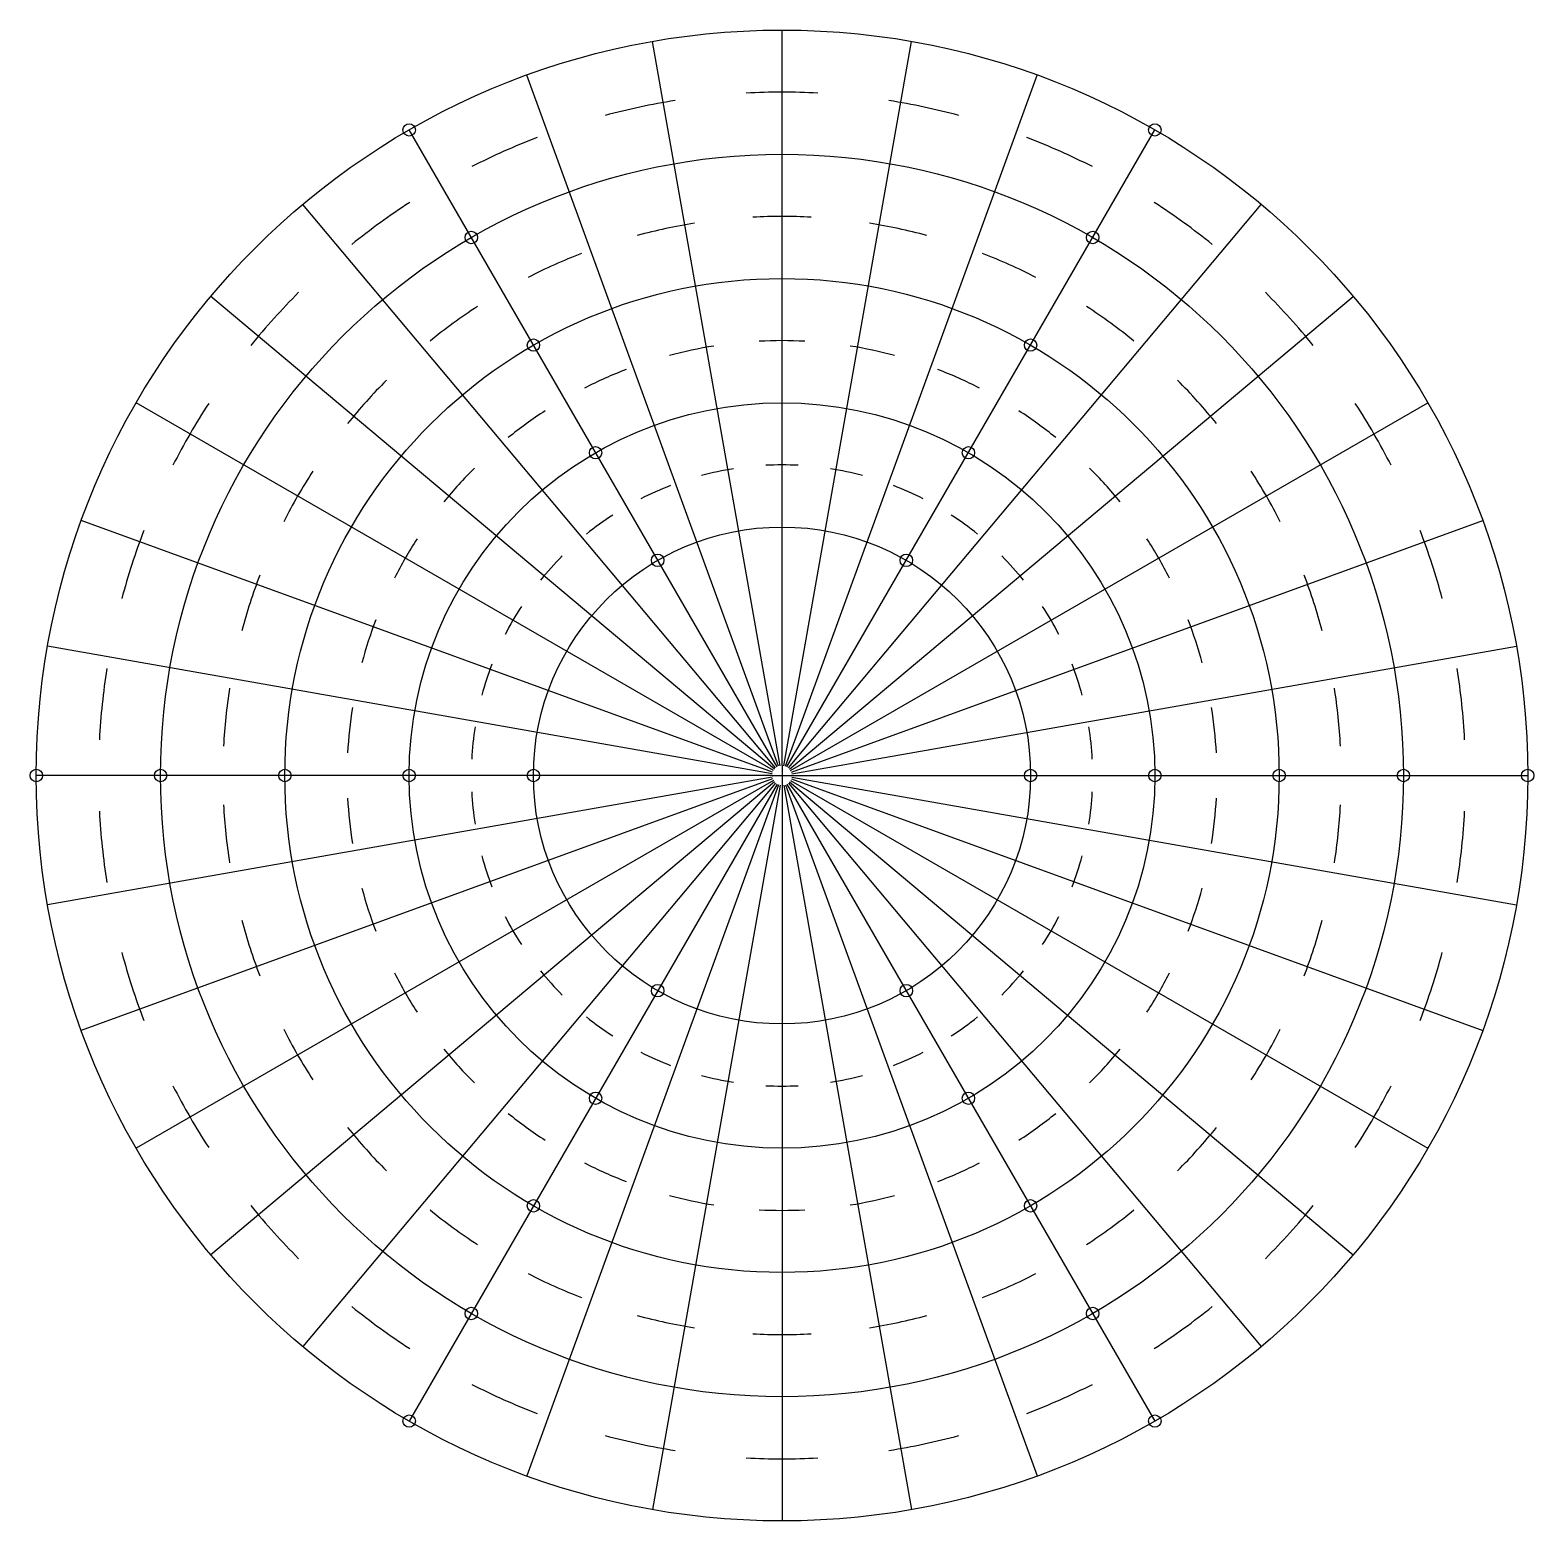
# Model space of a CAD drawing. Header units: millimetres. Extents: x 5938 to 6543, y 2947 to 3547.
import ezdxf

# ---------------------------------------------------------------- set-up
doc = ezdxf.new("R2010")
doc.units = ezdxf.units.MM

msp = doc.modelspace()

# ---------------------------------------------------------------- linework, layer by layer
for p, q in [((6240.63, 3251.03), (6240.63, 3547.03)), ((6239.93, 3250.97), (6188.53, 3542.47)), ((6241.32, 3250.97), (6292.72, 3542.47)), ((6239.26, 3250.79), (6138.02, 3528.94)), ((6241.99, 3250.79), (6343.23, 3528.94)), ((6238.63, 3250.49), (6090.63, 3506.84)), ((6242.63, 3250.49), (6390.63, 3506.84)), ((6238.06, 3250.09), (6047.79, 3476.84)), ((6243.2, 3250.09), (6433.46, 3476.84)), ((6237.56, 3249.6), (6010.81, 3439.87)), ((6243.69, 3249.6), (6470.44, 3439.87)), ((6237.16, 3249.03), (5980.82, 3397.03)), ((6244.09, 3249.03), (6500.43, 3397.03)), ((6236.87, 3248.4), (5958.72, 3349.64)), ((6244.39, 3248.4), (6522.53, 3349.64)), ((6236.69, 3247.73), (5945.18, 3299.13)), ((6244.57, 3247.73), (6536.07, 3299.13)), ((6240.63, 3251.03), (6240.63, 3243.03)), ((6236.63, 3247.03), (5940.63, 3247.03)), ((6236.69, 3246.34), (5945.18, 3194.94)), ((6236.87, 3245.66), (5958.72, 3144.42)), ((6237.16, 3245.03), (5980.82, 3097.03)), ((6237.56, 3244.46), (6010.81, 3054.19)), ((6238.06, 3243.97), (6047.79, 3017.22)), ((6238.63, 3243.57), (6090.63, 2987.22)), ((6239.26, 3243.27), (6138.02, 2965.12)), ((6239.93, 3243.09), (6188.53, 2951.59)), ((6236.63, 3247.03), (6244.63, 3247.03)), ((6240.63, 3243.03), (6240.63, 2947.03)), ((6241.32, 3243.09), (6292.72, 2951.59)), ((6241.99, 3243.27), (6343.23, 2965.12)), ((6242.63, 3243.57), (6390.63, 2987.22)), ((6243.2, 3243.97), (6433.46, 3017.22)), ((6243.69, 3244.46), (6470.44, 3054.19)), ((6244.09, 3245.03), (6500.43, 3097.03)), ((6244.39, 3245.66), (6522.53, 3144.42)), ((6244.57, 3246.34), (6536.07, 3194.94)), ((6244.63, 3247.03), (6540.63, 3247.03))]:
    msp.add_line(p, q)
for centre, radius in [((6240.63, 3247.03), 300), ((6090.63, 3506.84), 2.5), ((6390.63, 3506.84), 2.5), ((6240.63, 3247.03), 250), ((6115.63, 3463.54), 2.5), ((6365.63, 3463.54), 2.5), ((6240.63, 3247.03), 200), ((6140.63, 3420.24), 2.5), ((6340.63, 3420.24), 2.5), ((6240.63, 3247.03), 150), ((6165.63, 3376.93), 2.5), ((6315.63, 3376.93), 2.5), ((6240.63, 3247.03), 100), ((6190.63, 3333.63), 2.5), ((6290.63, 3333.63), 2.5), ((5940.63, 3247.03), 2.5), ((5990.63, 3247.03), 2.5), ((6040.63, 3247.03), 2.5), ((6090.63, 3247.03), 2.5), ((6140.63, 3247.03), 2.5), ((6340.63, 3247.03), 2.5), ((6390.63, 3247.03), 2.5), ((6440.63, 3247.03), 2.5), ((6490.63, 3247.03), 2.5), ((6540.63, 3247.03), 2.5), ((6190.63, 3160.43), 2.5), ((6290.63, 3160.43), 2.5), ((6165.63, 3117.13), 2.5), ((6315.63, 3117.13), 2.5), ((6140.63, 3073.83), 2.5), ((6340.63, 3073.83), 2.5), ((6115.63, 3030.52), 2.5), ((6365.63, 3030.52), 2.5), ((6090.63, 2987.22), 2.5), ((6390.63, 2987.22), 2.5)]:
    msp.add_circle(centre, radius)
for radius, start, end in [(275, 87, 93), (275, 99, 105), (275, 75, 81), (275, 111, 117), (275, 63, 69), (275, 123, 129), (275, 51, 57), (225, 99, 105), (225, 87, 93), (225, 75, 81), (225, 111, 117), (225, 63, 69), (275, 135, 141), (275, 39, 45), (225, 123, 129), (225, 51, 57), (175, 99, 105), (175, 87, 93), (175, 75, 81), (175, 111, 117), (175, 63, 69), (225, 135, 141), (225, 39, 45), (275, 147, 153), (275, 27, 33), (175, 123, 129), (175, 51, 57), (175, 135, 141), (125, 99, 105), (125, 87, 93), (125, 75, 81), (175, 39, 45), (225, 147, 153), (225, 27, 33), (125, 111, 117), (125, 63, 69), (125, 123, 129), (125, 51, 57), (275, 159, 165), (175, 147, 153), (175, 27, 33), (275, 15, 21), (125, 135, 141), (125, 39, 45), (225, 159, 165), (225, 15, 21), (175, 159, 165), (125, 147, 153), (125, 27, 33), (175, 15, 21), (125, 159, 165), (125, 15, 21), (275, 171, 177), (275, 3, 9), (225, 171, 177), (225, 3, 9), (175, 171, 177), (175, 3, 9), (125, 171, 177), (125, 3, 9), (175, 183, 189), (125, 183, 189), (125, 351, 357), (175, 351, 357), (275, 183, 189), (225, 183, 189), (225, 351, 357), (275, 351, 357), (125, 195, 201), (125, 339, 345), (175, 195, 201), (175, 339, 345), (225, 195, 201), (125, 207, 213), (125, 327, 333), (225, 339, 345), (275, 195, 201), (275, 339, 345), (175, 207, 213), (125, 219, 225), (125, 315, 321), (175, 327, 333), (125, 231, 237), (125, 303, 309), (225, 207, 213), (225, 327, 333), (175, 219, 225), (125, 243, 249), (125, 291, 297), (175, 315, 321), (275, 207, 213), (125, 255, 261), (125, 267, 273), (125, 279, 285), (275, 327, 333), (175, 231, 237), (175, 303, 309), (225, 219, 225), (225, 315, 321), (175, 243, 249), (175, 291, 297), (275, 219, 225), (175, 255, 261), (175, 279, 285), (275, 315, 321), (225, 231, 237), (175, 267, 273), (225, 303, 309), (225, 243, 249), (225, 291, 297), (275, 231, 237), (275, 303, 309), (225, 255, 261), (225, 279, 285), (225, 267, 273), (275, 243, 249), (275, 291, 297), (275, 255, 261), (275, 279, 285), (275, 267, 273)]:
    msp.add_arc((6240.63, 3247.03), radius, start, end)

doc.saveas('drawing.dxf')
